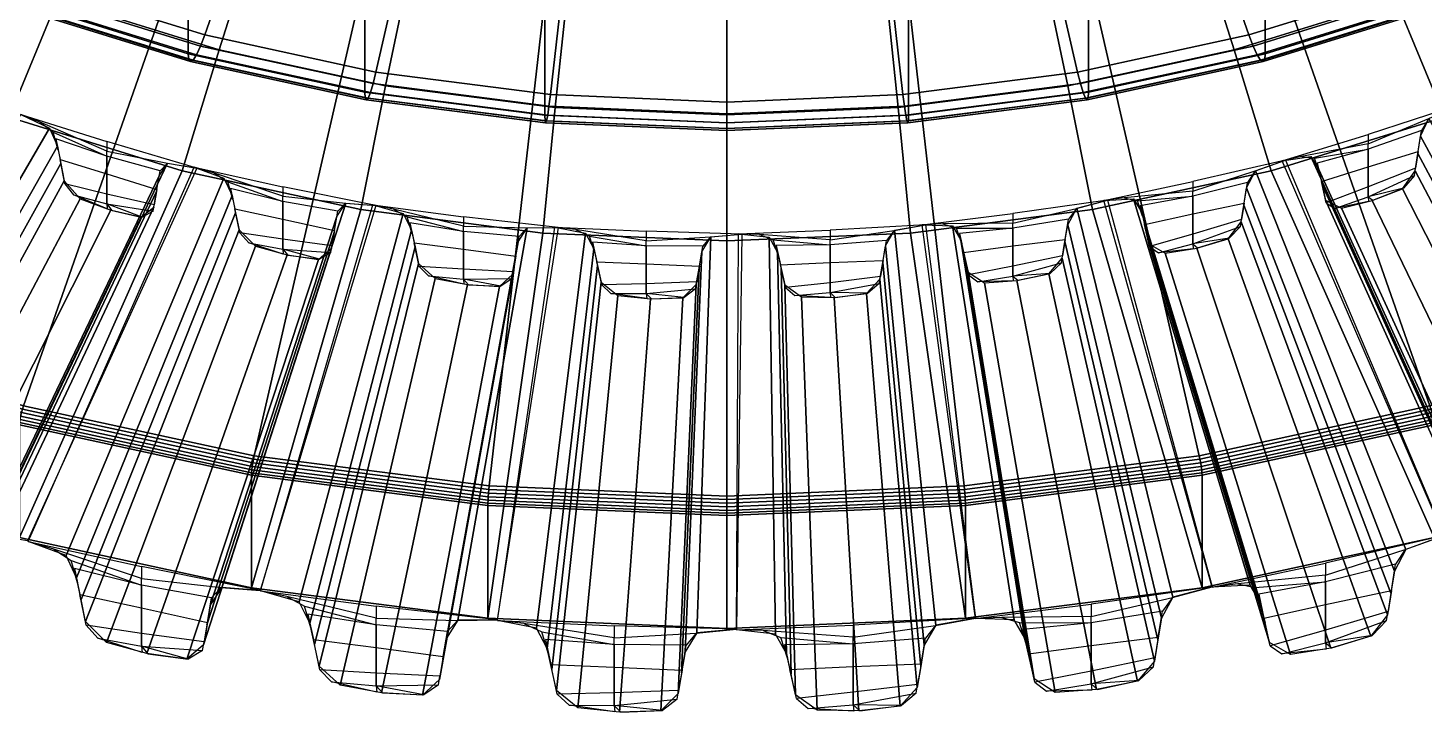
# Model space of a CAD drawing. Extents: x 30 to 421, y 59 to 190.
# Drawn here: x 203.33 to 227.78, y 58.56 to 70.54 of the extents above; entities that cross this region are included whole.
import ezdxf

# ---------------------------------------------------------------- set-up
doc = ezdxf.new("R2010")
doc.units = 0
doc.header["$MEASUREMENT"] = 0
doc.layers.add('GEAR3', color=7, linetype='CONTINUOUS')
doc.layers.add('GEAR4', color=7, linetype='CONTINUOUS')

msp = doc.modelspace()

# ---------------------------------------------------------------- linework, layer by layer
at = {"layer": 'GEAR3'}
for points in [[(203.199, 69.025, 24.042), (204.707, 68.552, 24.302), (204.707, 68.385, 24.012), (203.541, 68.89, 24.053)], [(228.378, 69.19, 23.989), (226.799, 68.677, 24.23), (226.799, 68.509, 23.94), (227.86, 68.954, 23.95)], [(204.707, 68.385, 24.012), (203.541, 68.89, 24.053), (203.77, 68.716, 23.914), (204.707, 68.295, 23.857)], [(203.77, 68.716, 23.914), (204.707, 68.295, 23.857), (203.817, 68.599, 23.747), (203.856, 68.402, 23.432)], [(226.799, 68.509, 23.94), (227.86, 68.954, 23.95), (227.731, 68.743, 23.679), (226.799, 68.42, 23.785)], [(227.731, 68.743, 23.679), (226.799, 68.42, 23.785), (226.799, 68.109, 23.247), (227.675, 68.377, 23.083)], [(204.707, 68.295, 23.857), (203.817, 68.599, 23.747), (203.888, 68.237, 23.169), (204.707, 67.985, 23.319)], [(206.286, 68.087, 24.626), (204.707, 68.552, 24.302), (204.707, 68.385, 24.012), (205.768, 68.171, 24.402)], [(225.291, 68.215, 24.51), (226.799, 68.677, 24.23), (226.799, 68.509, 23.94), (225.633, 68.292, 24.398)], [(226.799, 68.509, 23.94), (225.633, 68.292, 24.398), (225.862, 68.259, 24.178), (226.799, 68.42, 23.785)], [(203.888, 68.237, 23.169), (204.707, 67.985, 23.319), (204.707, 67.632, 22.709), (203.972, 67.808, 22.487)], [(204.707, 68.385, 24.012), (205.768, 68.171, 24.402), (205.639, 68.041, 24.084), (204.707, 68.295, 23.857)], [(205.639, 68.041, 24.084), (204.707, 68.295, 23.857), (204.707, 67.985, 23.319), (205.583, 67.709, 23.469)], [(225.353, 68.227, 24.545), (223.726, 67.85, 24.707), (223.726, 67.683, 24.417), (224.819, 68.036, 24.48)], [(225.862, 68.259, 24.178), (226.799, 68.42, 23.785), (225.909, 68.172, 23.993), (225.948, 67.999, 23.665)], [(226.799, 68.42, 23.785), (225.909, 68.172, 23.993), (225.98, 67.853, 23.39), (226.799, 68.109, 23.247)], [(226.799, 68.109, 23.247), (227.675, 68.377, 23.083), (227.631, 68.084, 22.609), (226.799, 67.757, 22.637)], [(204.707, 67.985, 23.319), (205.583, 67.709, 23.469), (205.539, 67.444, 22.978), (204.707, 67.632, 22.709)], [(206.238, 68.103, 24.574), (207.792, 67.761, 24.759), (207.792, 67.593, 24.469), (206.591, 67.998, 24.568)], [(207.792, 67.593, 24.469), (206.591, 67.998, 24.568), (206.826, 67.843, 24.418), (207.792, 67.504, 24.314)], [(223.726, 67.683, 24.417), (224.819, 68.036, 24.48), (224.686, 67.837, 24.202), (223.726, 67.594, 24.262)], [(225.98, 67.853, 23.39), (226.799, 68.109, 23.247), (226.799, 67.757, 22.637), (226.064, 67.477, 22.679)], [(227.631, 68.084, 22.609), (226.799, 67.757, 22.637), (226.799, 67.584, 22.337), (227.612, 67.958, 22.404)], [(204.707, 67.632, 22.709), (203.972, 67.808, 22.487), (204.124, 67.617, 22.266), (204.707, 67.459, 22.409)], [(206.826, 67.843, 24.418), (207.792, 67.504, 24.314), (206.875, 67.731, 24.248), (206.915, 67.537, 23.932)], [(209.419, 67.432, 25.004), (207.792, 67.761, 24.759), (207.792, 67.593, 24.469), (208.886, 67.472, 24.806)], [(222.172, 67.519, 24.912), (223.726, 67.85, 24.707), (223.726, 67.683, 24.417), (222.525, 67.566, 24.817)], [(224.686, 67.837, 24.202), (223.726, 67.594, 24.262), (223.726, 67.283, 23.724), (224.629, 67.475, 23.604)], [(226.799, 67.757, 22.637), (226.064, 67.477, 22.679), (226.216, 67.381, 22.402), (226.799, 67.584, 22.337)], [(226.799, 67.584, 22.337), (227.612, 67.958, 22.404), (227.421, 67.737, 22.157), (226.799, 67.584, 22.337)], [(227.421, 67.737, 22.157), (226.799, 67.584, 22.337), (226.883, 67.523, 22.172)], [(204.124, 67.617, 22.266), (204.707, 67.459, 22.409), (204.714, 67.371, 22.26)], [(205.539, 67.444, 22.978), (204.707, 67.632, 22.709), (204.707, 67.459, 22.409), (205.52, 67.33, 22.767)], [(207.792, 67.504, 24.314), (206.875, 67.731, 24.248), (206.948, 67.374, 23.667), (207.792, 67.193, 23.776)], [(207.792, 67.593, 24.469), (208.886, 67.472, 24.806), (208.752, 67.33, 24.495), (207.792, 67.504, 24.314)], [(208.752, 67.33, 24.495), (207.792, 67.504, 24.314), (207.792, 67.193, 23.776), (208.695, 66.993, 23.882)], [(222.233, 67.526, 24.95), (220.574, 67.289, 25.031), (220.574, 67.122, 24.742), (221.689, 67.38, 24.859)], [(223.726, 67.683, 24.417), (222.525, 67.566, 24.817), (222.76, 67.514, 24.608), (223.726, 67.594, 24.262)], [(222.76, 67.514, 24.608), (223.726, 67.594, 24.262), (222.809, 67.423, 24.426), (222.849, 67.246, 24.1)], [(223.726, 67.594, 24.262), (222.809, 67.423, 24.426), (222.882, 67.098, 23.827), (223.726, 67.283, 23.724)], [(226.216, 67.381, 22.402), (226.799, 67.584, 22.337), (226.806, 67.499, 22.186)], [(204.707, 67.459, 22.409), (205.52, 67.33, 22.767), (205.329, 67.227, 22.451), (204.707, 67.459, 22.409)], [(205.329, 67.227, 22.451), (204.707, 67.459, 22.409), (204.791, 67.347, 22.274)], [(206.948, 67.374, 23.667), (207.792, 67.193, 23.776), (207.792, 66.841, 23.166), (207.035, 66.953, 22.981)], [(209.368, 67.444, 24.955), (210.952, 67.235, 25.063), (210.952, 67.068, 24.773), (209.727, 67.369, 24.931)], [(210.952, 67.068, 24.773), (209.727, 67.369, 24.931), (209.967, 67.234, 24.769), (210.952, 66.978, 24.618)], [(218.99, 67.091, 25.159), (220.574, 67.289, 25.031), (220.574, 67.122, 24.742), (219.349, 67.108, 25.082)], [(220.574, 67.122, 24.742), (221.689, 67.38, 24.859), (221.553, 67.193, 24.574), (220.574, 67.032, 24.586)], [(222.882, 67.098, 23.827), (223.726, 67.283, 23.724), (223.726, 66.931, 23.114), (222.969, 66.714, 23.119)], [(223.726, 67.283, 23.724), (224.629, 67.475, 23.604), (224.583, 67.186, 23.127), (223.726, 66.931, 23.114)], [(207.792, 67.193, 23.776), (208.695, 66.993, 23.882), (208.649, 66.725, 23.394), (207.792, 66.841, 23.166)], [(209.967, 67.234, 24.769), (210.952, 66.978, 24.618), (210.017, 67.126, 24.597), (210.058, 66.936, 24.279)], [(210.952, 66.978, 24.618), (210.017, 67.126, 24.597), (210.092, 66.776, 24.013), (210.952, 66.667, 24.08)], [(212.611, 67.046, 25.227), (210.952, 67.235, 25.063), (210.952, 67.068, 24.773), (212.067, 67.04, 25.055)], [(210.952, 67.068, 24.773), (212.067, 67.04, 25.055), (211.931, 66.887, 24.751), (210.952, 66.978, 24.618)], [(212.556, 67.053, 25.18), (214.156, 66.98, 25.21), (214.156, 66.812, 24.92), (212.919, 67.009, 25.139)], [(214.156, 66.812, 24.92), (212.919, 67.009, 25.139), (213.162, 66.895, 24.965), (214.156, 66.723, 24.765)], [(219.049, 67.093, 25.2), (217.374, 66.998, 25.199), (217.374, 66.831, 24.91), (218.5, 66.994, 25.082)], [(220.574, 67.122, 24.742), (219.349, 67.108, 25.082), (219.589, 67.035, 24.884), (220.574, 67.032, 24.586)], [(219.589, 67.035, 24.884), (220.574, 67.032, 24.586), (219.639, 66.94, 24.705), (219.68, 66.76, 24.38)], [(220.574, 67.032, 24.586), (219.639, 66.94, 24.705), (219.714, 66.609, 24.109), (220.574, 66.722, 24.049)], [(221.553, 67.193, 24.574), (220.574, 67.032, 24.586), (220.574, 66.722, 24.049), (221.495, 66.836, 23.973)], [(224.583, 67.186, 23.127), (223.726, 66.931, 23.114), (223.726, 66.757, 22.814), (224.563, 67.062, 22.922)], [(223.726, 66.757, 22.814), (224.563, 67.062, 22.922), (224.367, 66.857, 22.665), (223.726, 66.757, 22.814)], [(207.792, 66.841, 23.166), (207.035, 66.953, 22.981), (207.192, 66.775, 22.752), (207.792, 66.668, 22.866)], [(207.192, 66.775, 22.752), (207.792, 66.668, 22.866), (207.799, 66.58, 22.717)], [(208.649, 66.725, 23.394), (207.792, 66.841, 23.166), (207.792, 66.668, 22.866), (208.63, 66.609, 23.183)], [(210.092, 66.776, 24.013), (210.952, 66.667, 24.08), (210.952, 66.315, 23.469), (210.18, 66.362, 23.322)], [(211.931, 66.887, 24.751), (210.952, 66.978, 24.618), (210.952, 66.667, 24.08), (211.873, 66.545, 24.141)], [(213.162, 66.895, 24.965), (214.156, 66.723, 24.765), (213.212, 66.791, 24.791), (213.253, 66.604, 24.47)], [(214.156, 66.723, 24.765), (213.212, 66.791, 24.791), (213.287, 66.447, 24.202), (214.156, 66.412, 24.227)], [(215.831, 66.932, 25.292), (214.156, 66.98, 25.21), (214.156, 66.812, 24.92), (215.282, 66.88, 25.148)], [(214.156, 66.812, 24.92), (215.282, 66.88, 25.148), (215.145, 66.716, 24.85), (214.156, 66.723, 24.765)], [(215.774, 66.935, 25.249), (217.374, 66.998, 25.199), (217.374, 66.831, 24.91), (216.137, 66.922, 25.189)], [(217.374, 66.831, 24.91), (216.137, 66.922, 25.189), (216.38, 66.828, 25.004), (217.374, 66.741, 24.755)], [(216.38, 66.828, 25.004), (217.374, 66.741, 24.755), (216.43, 66.729, 24.827), (216.471, 66.545, 24.504)], [(217.374, 66.831, 24.91), (218.5, 66.994, 25.082), (218.363, 66.818, 24.791), (217.374, 66.741, 24.755)], [(218.363, 66.818, 24.791), (217.374, 66.741, 24.755), (217.374, 66.43, 24.217), (218.304, 66.466, 24.187)], [(220.574, 66.722, 24.049), (221.495, 66.836, 23.973), (221.448, 66.551, 23.494), (220.574, 66.369, 23.438)], [(223.726, 66.931, 23.114), (222.969, 66.714, 23.119), (223.126, 66.605, 22.85), (223.726, 66.757, 22.814)], [(223.126, 66.605, 22.85), (223.726, 66.757, 22.814), (223.733, 66.673, 22.663)], [(224.367, 66.857, 22.665), (223.726, 66.757, 22.814), (223.812, 66.689, 22.653)], [(207.792, 66.668, 22.866), (208.63, 66.609, 23.183), (208.433, 66.489, 22.877), (207.792, 66.668, 22.866)], [(208.433, 66.489, 22.877), (207.792, 66.668, 22.866), (207.878, 66.562, 22.726)], [(210.952, 66.667, 24.08), (211.873, 66.545, 24.141), (211.826, 66.272, 23.655), (210.952, 66.315, 23.469)], [(215.145, 66.716, 24.85), (214.156, 66.723, 24.765), (214.156, 66.412, 24.227), (215.086, 66.369, 24.243)], [(217.374, 66.741, 24.755), (216.43, 66.729, 24.827), (216.505, 66.391, 24.235), (217.374, 66.43, 24.217)], [(219.714, 66.609, 24.109), (220.574, 66.722, 24.049), (220.574, 66.369, 23.438), (219.802, 66.218, 23.405)], [(221.448, 66.551, 23.494), (220.574, 66.369, 23.438), (220.574, 66.196, 23.138), (221.428, 66.428, 23.287)], [(210.952, 66.315, 23.469), (210.18, 66.362, 23.322), (210.34, 66.198, 23.085), (210.952, 66.142, 23.169)], [(211.826, 66.272, 23.655), (210.952, 66.315, 23.469), (210.952, 66.142, 23.169), (211.806, 66.155, 23.445)], [(213.287, 66.447, 24.202), (214.156, 66.412, 24.227), (214.156, 66.06, 23.617), (213.377, 66.041, 23.508)], [(214.156, 66.412, 24.227), (215.086, 66.369, 24.243), (215.039, 66.092, 23.759), (214.156, 66.06, 23.617)], [(216.505, 66.391, 24.235), (217.374, 66.43, 24.217), (217.374, 66.078, 23.606), (216.594, 65.993, 23.535)], [(217.374, 66.43, 24.217), (218.304, 66.466, 24.187), (218.257, 66.185, 23.705), (217.374, 66.078, 23.606)], [(220.574, 66.369, 23.438), (219.802, 66.218, 23.405), (219.962, 66.095, 23.145), (220.574, 66.196, 23.138)], [(220.574, 66.196, 23.138), (221.428, 66.428, 23.287), (221.228, 66.24, 23.021), (220.574, 66.196, 23.138)], [(210.34, 66.198, 23.085), (210.952, 66.142, 23.169), (210.96, 66.054, 23.02)], [(210.952, 66.142, 23.169), (211.806, 66.155, 23.445), (211.606, 66.018, 23.149), (210.952, 66.142, 23.169)], [(211.606, 66.018, 23.149), (210.952, 66.142, 23.169), (211.04, 66.044, 23.026)], [(214.156, 66.06, 23.617), (213.377, 66.041, 23.508), (213.538, 65.891, 23.263), (214.156, 65.887, 23.317)], [(215.039, 66.092, 23.759), (214.156, 66.06, 23.617), (214.156, 65.887, 23.317), (215.019, 65.973, 23.55)], [(217.374, 66.078, 23.606), (216.594, 65.993, 23.535), (216.756, 65.856, 23.283), (217.374, 65.905, 23.306)], [(218.257, 66.185, 23.705), (217.374, 66.078, 23.606), (217.374, 65.905, 23.306), (218.236, 66.064, 23.498)], [(217.374, 65.905, 23.306), (218.236, 66.064, 23.498), (218.034, 65.893, 23.221), (217.374, 65.905, 23.306)], [(219.962, 66.095, 23.145), (220.574, 66.196, 23.138), (220.582, 66.111, 22.988)], [(221.228, 66.24, 23.021), (220.574, 66.196, 23.138), (220.662, 66.121, 22.981)], [(213.538, 65.891, 23.263), (214.156, 65.887, 23.317), (214.164, 65.8, 23.167)], [(214.156, 65.887, 23.317), (215.019, 65.973, 23.55), (214.817, 65.819, 23.264), (214.156, 65.887, 23.317)], [(214.817, 65.819, 23.264), (214.156, 65.887, 23.317), (214.245, 65.796, 23.169)], [(216.756, 65.856, 23.283), (217.374, 65.905, 23.306), (217.382, 65.819, 23.156)], [(218.034, 65.893, 23.221), (217.374, 65.905, 23.306), (217.463, 65.822, 23.154)], [(228.131, 61.648, 32.139), (226.053, 61.167, 32.347), (226.053, 60.953, 31.977), (227.45, 61.403, 32.057)], [(203.33, 61.547, 32.144), (205.315, 61.109, 32.38), (205.315, 60.896, 32.01), (203.781, 61.412, 32.136)], [(205.315, 60.896, 32.01), (203.781, 61.412, 32.136), (204.082, 61.215, 31.944), (205.315, 60.781, 31.812)], [(226.053, 60.953, 31.977), (227.45, 61.403, 32.057), (227.28, 61.149, 31.702), (226.053, 60.839, 31.779)], [(204.082, 61.215, 31.944), (205.315, 60.781, 31.812), (204.144, 61.072, 31.728), (204.195, 60.823, 31.323)], [(224.068, 60.743, 32.608), (226.053, 61.167, 32.347), (226.053, 60.953, 31.977), (224.519, 60.804, 32.487)], [(227.28, 61.149, 31.702), (226.053, 60.839, 31.779), (226.053, 60.442, 31.091), (227.206, 60.687, 30.938)], [(205.315, 60.781, 31.812), (204.144, 61.072, 31.728), (204.237, 60.616, 30.985), (205.315, 60.385, 31.125)], [(207.393, 60.689, 32.693), (205.315, 61.109, 32.38), (205.315, 60.896, 32.01), (206.712, 60.74, 32.44)], [(205.315, 60.896, 32.01), (206.712, 60.74, 32.44), (206.542, 60.56, 32.042), (205.315, 60.781, 31.812)], [(226.053, 60.953, 31.977), (224.519, 60.804, 32.487), (224.819, 60.737, 32.22), (226.053, 60.839, 31.779)], [(206.542, 60.56, 32.042), (205.315, 60.781, 31.812), (205.315, 60.385, 31.125), (206.469, 60.129, 31.26)], [(207.401, 60.68, 32.644), (209.425, 60.413, 32.782), (209.425, 60.2, 32.412), (207.86, 60.584, 32.614)], [(224.068, 60.75, 32.658), (221.948, 60.448, 32.762), (221.948, 60.234, 32.392), (223.373, 60.564, 32.542)], [(224.819, 60.737, 32.22), (226.053, 60.839, 31.779), (224.882, 60.621, 31.988), (224.933, 60.394, 31.571)], [(226.053, 60.839, 31.779), (224.882, 60.621, 31.988), (224.975, 60.205, 31.222), (226.053, 60.442, 31.091)], [(226.053, 60.442, 31.091), (227.206, 60.687, 30.938), (227.148, 60.318, 30.329), (226.053, 59.992, 30.312)], [(204.237, 60.616, 30.985), (205.315, 60.385, 31.125), (205.315, 59.934, 30.345), (204.348, 60.078, 30.109)], [(209.425, 60.2, 32.412), (207.86, 60.584, 32.614), (208.167, 60.412, 32.407), (209.425, 60.085, 32.214)], [(208.167, 60.412, 32.407), (209.425, 60.085, 32.214), (208.231, 60.275, 32.188), (208.283, 60.031, 31.781)], [(211.544, 60.171, 32.992), (209.425, 60.413, 32.782), (209.425, 60.2, 32.412), (210.85, 60.164, 32.773)], [(219.924, 60.195, 32.925), (221.948, 60.448, 32.762), (221.948, 60.234, 32.392), (220.384, 60.217, 32.826)], [(221.948, 60.234, 32.392), (223.373, 60.564, 32.542), (223.199, 60.325, 32.178), (221.948, 60.12, 32.194)], [(224.975, 60.205, 31.222), (226.053, 60.442, 31.091), (226.053, 59.992, 30.312), (225.086, 59.715, 30.318)], [(205.315, 60.385, 31.125), (206.469, 60.129, 31.26), (206.41, 59.786, 30.636), (205.315, 59.934, 30.345)], [(209.425, 60.085, 32.214), (208.231, 60.275, 32.188), (208.326, 59.827, 31.441), (209.425, 59.688, 31.527)], [(209.425, 60.2, 32.412), (210.85, 60.164, 32.773), (210.676, 59.969, 32.383), (209.425, 60.085, 32.214)], [(211.55, 60.163, 32.943), (213.594, 60.069, 32.981), (213.594, 59.856, 32.61), (212.014, 60.107, 32.89)], [(219.922, 60.202, 32.974), (217.782, 60.081, 32.974), (217.782, 59.867, 32.604), (219.22, 60.076, 32.824)], [(221.948, 60.234, 32.392), (220.384, 60.217, 32.826), (220.69, 60.124, 32.574), (221.948, 60.12, 32.194)], [(223.199, 60.325, 32.178), (221.948, 60.12, 32.194), (221.948, 59.723, 31.507), (223.124, 59.869, 31.41)], [(227.148, 60.318, 30.329), (226.053, 59.992, 30.312), (226.053, 59.77, 29.929), (227.123, 60.159, 30.066)], [(226.053, 59.77, 29.929), (227.123, 60.159, 30.066), (226.872, 59.897, 29.738), (226.053, 59.77, 29.929)], [(205.315, 59.934, 30.345), (204.348, 60.078, 30.109), (204.549, 59.851, 29.816), (205.315, 59.713, 29.962)], [(206.41, 59.786, 30.636), (205.315, 59.934, 30.345), (205.315, 59.713, 29.962), (206.385, 59.638, 30.367)], [(210.676, 59.969, 32.383), (209.425, 60.085, 32.214), (209.425, 59.688, 31.527), (210.601, 59.532, 31.605)], [(213.594, 59.856, 32.61), (212.014, 60.107, 32.89), (212.324, 59.961, 32.668), (213.594, 59.741, 32.412)], [(212.324, 59.961, 32.668), (213.594, 59.741, 32.412), (212.388, 59.829, 32.445), (212.44, 59.589, 32.036)], [(215.734, 60.009, 33.086), (213.594, 60.069, 32.981), (213.594, 59.856, 32.61), (215.032, 59.942, 32.901)], [(213.594, 59.856, 32.61), (215.032, 59.942, 32.901), (214.857, 59.732, 32.52), (213.594, 59.741, 32.412)], [(215.738, 60.001, 33.037), (217.782, 60.081, 32.974), (217.782, 59.867, 32.604), (216.202, 59.984, 32.961)], [(217.782, 59.867, 32.604), (216.202, 59.984, 32.961), (216.512, 59.864, 32.724), (217.782, 59.753, 32.406)], [(217.782, 59.867, 32.604), (219.22, 60.076, 32.824), (219.045, 59.851, 32.452), (217.782, 59.753, 32.406)], [(220.69, 60.124, 32.574), (221.948, 60.12, 32.194), (220.754, 60.002, 32.345), (220.806, 59.772, 31.93)], [(221.948, 60.12, 32.194), (220.754, 60.002, 32.345), (220.849, 59.579, 31.584), (221.948, 59.723, 31.507)], [(226.053, 59.992, 30.312), (225.086, 59.715, 30.318), (225.286, 59.575, 29.975), (226.053, 59.77, 29.929)], [(204.549, 59.851, 29.816), (205.315, 59.713, 29.962), (205.325, 59.601, 29.772)], [(205.315, 59.713, 29.962), (206.385, 59.638, 30.367), (206.134, 59.485, 29.976), (205.315, 59.713, 29.962)], [(206.134, 59.485, 29.976), (205.315, 59.713, 29.962), (205.425, 59.578, 29.784)], [(208.326, 59.827, 31.441), (209.425, 59.688, 31.527), (209.425, 59.238, 30.747), (208.439, 59.299, 30.559)], [(209.425, 59.688, 31.527), (210.601, 59.532, 31.605), (210.542, 59.184, 30.984), (209.425, 59.238, 30.747)], [(213.594, 59.741, 32.412), (212.388, 59.829, 32.445), (212.484, 59.389, 31.693), (213.594, 59.344, 31.725)], [(214.857, 59.732, 32.52), (213.594, 59.741, 32.412), (213.594, 59.344, 31.725), (214.782, 59.289, 31.745)], [(216.512, 59.864, 32.724), (217.782, 59.753, 32.406), (216.576, 59.737, 32.498), (216.628, 59.503, 32.086)], [(217.782, 59.753, 32.406), (216.576, 59.737, 32.498), (216.672, 59.306, 31.741), (217.782, 59.356, 31.718)], [(219.045, 59.851, 32.452), (217.782, 59.753, 32.406), (217.782, 59.356, 31.718), (218.97, 59.401, 31.68)], [(220.849, 59.579, 31.584), (221.948, 59.723, 31.507), (221.948, 59.273, 30.727), (220.962, 59.08, 30.685)], [(221.948, 59.723, 31.507), (223.124, 59.869, 31.41), (223.065, 59.505, 30.798), (221.948, 59.273, 30.727)], [(225.286, 59.575, 29.975), (226.053, 59.77, 29.929), (226.062, 59.662, 29.736)], [(226.872, 59.897, 29.738), (226.053, 59.77, 29.929), (226.163, 59.684, 29.723)], [(223.065, 59.505, 30.798), (221.948, 59.273, 30.727), (221.948, 59.052, 30.344), (223.039, 59.348, 30.534)], [(209.425, 59.238, 30.747), (208.439, 59.299, 30.559), (208.643, 59.089, 30.256), (209.425, 59.017, 30.364)], [(210.542, 59.184, 30.984), (209.425, 59.238, 30.747), (209.425, 59.017, 30.364), (210.516, 59.034, 30.716)], [(212.484, 59.389, 31.693), (213.594, 59.344, 31.725), (213.594, 58.894, 30.945), (212.598, 58.87, 30.806)], [(213.594, 59.344, 31.725), (214.782, 59.289, 31.745), (214.722, 58.935, 31.127), (213.594, 58.894, 30.945)], [(216.672, 59.306, 31.741), (217.782, 59.356, 31.718), (217.782, 58.906, 30.939), (216.786, 58.797, 30.848)], [(217.782, 59.356, 31.718), (218.97, 59.401, 31.68), (218.909, 59.043, 31.065), (217.782, 58.906, 30.939)], [(221.948, 59.273, 30.727), (220.962, 59.08, 30.685), (221.166, 58.922, 30.352), (221.948, 59.052, 30.344)], [(221.948, 59.052, 30.344), (223.039, 59.348, 30.534), (222.784, 59.108, 30.194), (221.948, 59.052, 30.344)], [(208.643, 59.089, 30.256), (209.425, 59.017, 30.364), (209.435, 58.905, 30.173)], [(209.425, 59.017, 30.364), (210.516, 59.034, 30.716), (210.26, 58.859, 30.338), (209.425, 59.017, 30.364)], [(210.26, 58.859, 30.338), (209.425, 59.017, 30.364), (209.538, 58.892, 30.18)], [(214.722, 58.935, 31.127), (213.594, 58.894, 30.945), (213.594, 58.673, 30.562), (214.696, 58.783, 30.861)], [(218.909, 59.043, 31.065), (217.782, 58.906, 30.939), (217.782, 58.685, 30.556), (218.883, 58.888, 30.8)], [(221.166, 58.922, 30.352), (221.948, 59.052, 30.344), (221.958, 58.942, 30.152)], [(222.784, 59.108, 30.194), (221.948, 59.052, 30.344), (222.061, 58.955, 30.143)], [(213.594, 58.894, 30.945), (212.598, 58.87, 30.806), (212.805, 58.678, 30.493), (213.594, 58.673, 30.562)], [(213.594, 58.673, 30.562), (214.696, 58.783, 30.861), (214.438, 58.586, 30.495), (213.594, 58.673, 30.562)], [(217.782, 58.906, 30.939), (216.786, 58.797, 30.848), (216.993, 58.622, 30.525), (217.782, 58.685, 30.556)], [(217.782, 58.685, 30.556), (218.883, 58.888, 30.8), (218.625, 58.67, 30.447), (217.782, 58.685, 30.556)], [(212.805, 58.678, 30.493), (213.594, 58.673, 30.562), (213.604, 58.562, 30.371)], [(214.438, 58.586, 30.495), (213.594, 58.673, 30.562), (213.708, 58.557, 30.373)], [(216.993, 58.622, 30.525), (217.782, 58.685, 30.556), (217.792, 58.575, 30.364)], [(218.625, 58.67, 30.447), (217.782, 58.685, 30.556), (217.895, 58.579, 30.361)]]:
    msp.add_3dface(points, dxfattribs=at)

# ---------------------------------------------------------------- meshes
mesh = msp.add_polymesh((2, 13), dxfattribs=at)
for k, corner in enumerate([(203.321, 61.557, 32.192), (202.666, 61.666, 31.913), (202.475, 61.383, 31.286), (202.417, 61.034, 30.639), (202.358, 60.685, 29.993), (202.076, 60.458, 29.398), (201.394, 60.616, 29.183), (200.706, 60.87, 29.132), (200.352, 61.268, 29.568), (200.275, 61.658, 30.188), (200.199, 62.047, 30.808), (200.02, 62.45, 31.378), (199.377, 62.755, 31.446), (206.286, 68.087, 24.626), (205.773, 68.172, 24.407), (205.624, 67.951, 23.916), (205.578, 67.678, 23.41), (205.532, 67.404, 22.904), (205.311, 67.227, 22.439), (204.777, 67.35, 22.27), (204.239, 67.55, 22.23), (203.962, 67.861, 22.571), (203.902, 68.166, 23.057), (203.842, 68.471, 23.542), (203.702, 68.786, 23.989), (203.199, 69.025, 24.042)]):
    mesh.set_mesh_vertex(divmod(k, 13), corner)
mesh = msp.add_polymesh((2, 13), dxfattribs=at)
for k, corner in enumerate([(232.074, 62.886, 31.425), (231.419, 62.59, 31.38), (231.228, 62.188, 30.821), (231.169, 61.803, 30.195), (231.111, 61.418, 29.57), (230.828, 61.016, 29.076), (230.146, 60.751, 29.105), (229.459, 60.579, 29.3), (229.105, 60.757, 29.862), (229.028, 61.1, 30.51), (228.952, 61.442, 31.158), (228.773, 61.734, 31.792), (228.13, 61.641, 32.09), (228.378, 69.19, 23.989), (227.865, 68.958, 23.954), (227.716, 68.643, 23.516), (227.67, 68.342, 23.027), (227.624, 68.04, 22.537), (227.403, 67.726, 22.151), (226.869, 67.518, 22.173), (226.331, 67.384, 22.326), (226.054, 67.523, 22.766), (225.994, 67.791, 23.273), (225.934, 68.059, 23.78), (225.794, 68.288, 24.276), (225.291, 68.215, 24.51)]):
    mesh.set_mesh_vertex(divmod(k, 13), corner)
mesh = msp.add_polymesh((2, 13), dxfattribs=at)
for k, corner in enumerate([(228.131, 61.648, 32.139), (227.457, 61.408, 32.062), (227.26, 61.023, 31.493), (227.199, 60.643, 30.865), (227.139, 60.263, 30.237), (226.848, 59.885, 29.729), (226.146, 59.679, 29.724), (225.437, 59.567, 29.885), (225.072, 59.776, 30.429), (224.993, 60.125, 31.073), (224.915, 60.474, 31.717), (224.731, 60.781, 32.342), (224.068, 60.743, 32.608), (225.353, 68.227, 24.545), (224.825, 68.039, 24.484), (224.671, 67.738, 24.039), (224.623, 67.44, 23.547), (224.576, 67.143, 23.056), (224.348, 66.847, 22.658), (223.798, 66.686, 22.654), (223.244, 66.598, 22.78), (222.958, 66.761, 23.206), (222.896, 67.035, 23.71), (222.835, 67.308, 24.214), (222.691, 67.549, 24.703), (222.172, 67.519, 24.912)]):
    mesh.set_mesh_vertex(divmod(k, 13), corner)
mesh = msp.add_polymesh((2, 13), dxfattribs=at)
for k, corner in enumerate([(207.393, 60.689, 32.693), (206.719, 60.742, 32.447), (206.522, 60.442, 31.829), (206.462, 60.088, 31.185), (206.401, 59.734, 30.542), (206.11, 59.483, 29.961), (205.408, 59.582, 29.78), (204.699, 59.777, 29.763), (204.334, 60.144, 30.216), (204.256, 60.527, 30.841), (204.177, 60.91, 31.465), (203.993, 61.298, 32.044), (203.33, 61.547, 32.144), (209.419, 67.432, 25.004), (208.891, 67.473, 24.811), (208.737, 67.238, 24.327), (208.69, 66.961, 23.824), (208.642, 66.684, 23.32), (208.415, 66.487, 22.865), (207.865, 66.565, 22.724), (207.31, 66.718, 22.711), (207.024, 67.005, 23.065), (206.963, 67.305, 23.554), (206.901, 67.605, 24.043), (206.757, 67.908, 24.496), (206.238, 68.103, 24.574)]):
    mesh.set_mesh_vertex(divmod(k, 13), corner)
mesh = msp.add_polymesh((2, 13), dxfattribs=at)
for k, corner in enumerate([(224.068, 60.75, 32.658), (223.38, 60.569, 32.547), (223.179, 60.2, 31.968), (223.117, 59.825, 31.337), (223.056, 59.45, 30.706), (222.759, 59.098, 30.183), (222.043, 58.952, 30.144), (221.32, 58.901, 30.269), (220.948, 59.141, 30.796), (220.868, 59.497, 31.435), (220.787, 59.853, 32.075), (220.6, 60.176, 32.691), (219.924, 60.195, 32.925), (222.233, 67.526, 24.95), (221.695, 67.384, 24.863), (221.537, 67.095, 24.41), (221.489, 66.802, 23.916), (221.441, 66.508, 23.422), (221.209, 66.232, 23.013), (220.648, 66.118, 22.982), (220.082, 66.078, 23.08), (219.791, 66.266, 23.492), (219.728, 66.545, 23.993), (219.665, 66.823, 24.494), (219.519, 67.076, 24.976), (218.99, 67.091, 25.159)]):
    mesh.set_mesh_vertex(divmod(k, 13), corner)
mesh = msp.add_polymesh((2, 13), dxfattribs=at)
for k, corner in enumerate([(211.544, 60.171, 32.992), (210.856, 60.166, 32.779), (210.656, 59.85, 32.171), (210.594, 59.49, 31.53), (210.533, 59.131, 30.89), (210.236, 58.855, 30.324), (209.52, 58.893, 30.178), (208.797, 59.028, 30.196), (208.425, 59.364, 30.667), (208.345, 59.74, 31.295), (208.264, 60.116, 31.923), (208.077, 60.488, 32.511), (207.401, 60.68, 32.644), (212.611, 67.046, 25.227), (212.072, 67.041, 25.06), (211.915, 66.794, 24.584), (211.867, 66.512, 24.083), (211.819, 66.231, 23.582), (211.587, 66.015, 23.138), (211.026, 66.045, 23.024), (210.46, 66.15, 23.038), (210.169, 66.413, 23.407), (210.106, 66.708, 23.899), (210.043, 67.002, 24.39), (209.897, 67.293, 24.851), (209.368, 67.444, 24.955)]):
    mesh.set_mesh_vertex(divmod(k, 13), corner)
mesh = msp.add_polymesh((2, 13), dxfattribs=at)
for k, corner in enumerate([(215.734, 60.009, 33.086), (215.039, 59.945, 32.907), (214.837, 59.611, 32.309), (214.775, 59.246, 31.671), (214.712, 58.882, 31.034), (214.413, 58.58, 30.482), (213.689, 58.557, 30.372), (212.96, 58.63, 30.425), (212.584, 58.934, 30.915), (212.503, 59.303, 31.547), (212.422, 59.673, 32.179), (212.233, 60.029, 32.776), (211.55, 60.163, 32.943), (215.831, 66.932, 25.292), (215.288, 66.882, 25.152), (215.129, 66.621, 24.684), (215.08, 66.336, 24.185), (215.032, 66.05, 23.686), (214.797, 65.814, 23.254), (214.231, 65.796, 23.167), (213.66, 65.853, 23.21), (213.366, 66.091, 23.593), (213.302, 66.38, 24.088), (213.239, 66.67, 24.583), (213.091, 66.948, 25.05), (212.556, 67.053, 25.18)]):
    mesh.set_mesh_vertex(divmod(k, 13), corner)
mesh = msp.add_polymesh((2, 13), dxfattribs=at)
for k, corner in enumerate([(219.922, 60.202, 32.974), (219.227, 60.079, 32.829), (219.024, 59.728, 32.241), (218.962, 59.358, 31.607), (218.9, 58.989, 30.973), (218.601, 58.662, 30.435), (217.877, 58.577, 30.36), (217.147, 58.588, 30.45), (216.772, 58.86, 30.958), (216.691, 59.222, 31.594), (216.61, 59.585, 32.23), (216.421, 59.924, 32.837), (215.738, 60.001, 33.037), (219.049, 67.093, 25.2), (218.505, 66.997, 25.086), (218.347, 66.722, 24.626), (218.298, 66.432, 24.129), (218.249, 66.143, 23.633), (218.015, 65.887, 23.212), (217.449, 65.821, 23.153), (216.877, 65.829, 23.224), (216.583, 66.042, 23.621), (216.52, 66.326, 24.119), (216.456, 66.61, 24.617), (216.308, 66.875, 25.092), (215.774, 66.935, 25.249)]):
    mesh.set_mesh_vertex(divmod(k, 13), corner)
at = {"layer": 'GEAR4', "color": 1}
mesh = msp.add_polymesh((9, 9), dxfattribs=at)
for k, corner in enumerate([(215.565, 89.707, 16.887), (215.565, 89.705, 16.889), (215.565, 74.448, 23.835), (215.565, 69.244, 26.839), (215.565, 69.037, 26.998), (215.565, 68.878, 27.205), (215.565, 68.778, 27.446), (215.565, 68.744, 27.705), (215.565, 68.778, 27.963), (214.702, 89.744, 16.866), (214.702, 89.742, 16.867), (213.067, 74.554, 23.773), (212.478, 69.376, 26.763), (212.452, 69.17, 26.921), (212.429, 69.012, 27.128), (212.408, 68.913, 27.368), (212.393, 68.879, 27.627), (212.383, 68.914, 27.885), (213.848, 89.853, 16.803), (213.848, 89.851, 16.804), (210.593, 74.872, 23.59), (209.42, 69.768, 26.536), (209.37, 69.566, 26.692), (209.323, 69.411, 26.897), (209.282, 69.314, 27.136), (209.251, 69.283, 27.394), (209.232, 69.319, 27.652), (213.011, 90.035, 16.698), (213.01, 90.033, 16.699), (208.166, 75.398, 23.286), (206.422, 70.419, 26.161), (206.347, 70.221, 26.314), (206.277, 70.071, 26.516), (206.217, 69.979, 26.753), (206.171, 69.951, 27.008), (206.142, 69.989, 27.265), (212.198, 90.287, 16.552), (212.197, 90.285, 16.554), (205.811, 76.128, 22.864), (203.512, 71.321, 25.64), (203.413, 71.131, 25.789), (203.321, 70.987, 25.987), (203.241, 70.901, 26.22), (203.181, 70.878, 26.473), (203.142, 70.918, 26.728), (211.417, 90.607, 16.368), (211.416, 90.605, 16.369), (203.55, 77.054, 22.33), (200.718, 72.465, 24.979), (200.596, 72.284, 25.123), (200.482, 72.15, 25.316), (200.385, 72.071, 25.545), (200.31, 72.054, 25.794), (200.263, 72.098, 26.047), (210.677, 90.991, 16.146), (210.675, 90.989, 16.147), (201.405, 78.167, 21.687), (198.067, 73.841, 24.185), (197.923, 73.672, 24.322), (197.789, 73.548, 24.509), (197.674, 73.478, 24.732), (197.586, 73.468, 24.978), (197.53, 73.516, 25.228), (209.983, 91.437, 15.889), (209.981, 91.435, 15.89), (199.396, 79.458, 20.942), (195.584, 75.436, 23.264), (195.42, 75.279, 23.394), (195.267, 75.168, 23.573), (195.136, 75.109, 23.791), (195.035, 75.106, 24.032), (194.972, 75.16, 24.279), (209.343, 91.939, 15.599), (209.342, 91.937, 15.6), (197.543, 80.912, 20.102), (193.294, 77.233, 22.226), (193.111, 77.092, 22.347), (192.941, 76.994, 22.519), (192.794, 76.947, 22.73), (192.682, 76.953, 22.965), (192.611, 77.012, 23.21)]):
    mesh.set_mesh_vertex(divmod(k, 9), corner)
mesh = msp.add_polymesh((9, 9), dxfattribs=at)
for k, corner in enumerate([(221.787, 91.939, 15.599), (221.788, 91.937, 15.6), (233.587, 80.912, 20.102), (237.836, 77.233, 22.226), (238.019, 77.092, 22.347), (238.189, 76.994, 22.519), (238.336, 76.947, 22.73), (238.448, 76.953, 22.965), (238.519, 77.012, 23.21), (221.147, 91.437, 15.889), (221.148, 91.435, 15.89), (231.734, 79.458, 20.942), (235.545, 75.436, 23.264), (235.71, 75.279, 23.394), (235.863, 75.168, 23.573), (235.994, 75.109, 23.791), (236.095, 75.106, 24.032), (236.158, 75.16, 24.279), (220.453, 90.991, 16.146), (220.455, 90.989, 16.147), (229.725, 78.167, 21.687), (233.063, 73.841, 24.185), (233.207, 73.672, 24.322), (233.341, 73.548, 24.509), (233.456, 73.478, 24.732), (233.544, 73.468, 24.978), (233.599, 73.516, 25.228), (219.713, 90.607, 16.368), (219.714, 90.605, 16.369), (227.58, 77.054, 22.33), (230.412, 72.465, 24.979), (230.534, 72.284, 25.123), (230.647, 72.15, 25.316), (230.745, 72.071, 25.545), (230.82, 72.054, 25.794), (230.867, 72.098, 26.047), (218.932, 90.287, 16.552), (218.933, 90.285, 16.554), (225.318, 76.128, 22.864), (227.618, 71.321, 25.64), (227.717, 71.131, 25.789), (227.809, 70.987, 25.987), (227.888, 70.901, 26.22), (227.949, 70.878, 26.473), (227.987, 70.918, 26.728), (218.119, 90.035, 16.698), (218.12, 90.033, 16.699), (222.963, 75.398, 23.286), (224.708, 70.419, 26.161), (224.783, 70.221, 26.314), (224.853, 70.071, 26.516), (224.913, 69.979, 26.753), (224.959, 69.951, 27.008), (224.988, 69.989, 27.265), (217.281, 89.853, 16.803), (217.282, 89.851, 16.804), (220.537, 74.872, 23.59), (221.709, 69.768, 26.536), (221.76, 69.566, 26.692), (221.807, 69.411, 26.897), (221.847, 69.314, 27.136), (221.878, 69.283, 27.394), (221.898, 69.319, 27.652), (216.427, 89.744, 16.866), (216.428, 89.742, 16.867), (218.063, 74.554, 23.773), (218.652, 69.376, 26.763), (218.677, 69.17, 26.921), (218.701, 69.012, 27.128), (218.721, 68.913, 27.368), (218.737, 68.879, 27.627), (218.747, 68.914, 27.885), (215.565, 89.707, 16.887), (215.565, 89.705, 16.889), (215.565, 74.448, 23.835), (215.565, 69.244, 26.839), (215.565, 69.037, 26.998), (215.565, 68.878, 27.205), (215.565, 68.778, 27.446), (215.565, 68.744, 27.705), (215.565, 68.778, 27.963)]):
    mesh.set_mesh_vertex(divmod(k, 9), corner)
mesh = msp.add_polymesh((9, 9), dxfattribs=at)
for k, corner in enumerate([(215.565, 60.024, 33.226), (215.565, 66.812, 25.328), (215.565, 69.019, 24.704), (215.565, 71.169, 23.908), (215.565, 73.25, 22.943), (215.565, 75.248, 21.817), (215.565, 77.15, 20.537), (215.565, 78.945, 19.109), (215.565, 80.612, 17.7), (211.382, 60.202, 33.124), (212.345, 66.949, 25.249), (212.563, 69.146, 24.631), (212.785, 71.287, 23.839), (213.009, 73.359, 22.881), (213.233, 75.347, 21.76), (213.458, 77.239, 20.485), (213.68, 79.025, 19.063), (213.891, 80.683, 17.659), (207.24, 60.734, 32.816), (209.157, 67.359, 25.012), (209.59, 69.528, 24.41), (210.031, 71.641, 23.635), (210.477, 73.684, 22.693), (210.924, 75.643, 21.589), (211.371, 77.508, 20.33), (211.813, 79.265, 18.924), (212.232, 80.896, 17.536), (203.177, 61.616, 32.308), (206.03, 68.037, 24.621), (206.675, 70.161, 24.045), (207.331, 72.227, 23.297), (207.995, 74.222, 22.382), (208.66, 76.135, 21.305), (209.324, 77.952, 20.074), (209.983, 79.662, 18.695), (210.606, 81.249, 17.332), (199.234, 62.837, 31.602), (202.995, 68.977, 24.078), (203.846, 71.038, 23.539), (204.711, 73.039, 22.828), (205.585, 74.969, 21.951), (206.462, 76.816, 20.912), (207.338, 78.567, 19.718), (208.206, 80.212, 18.377), (209.028, 81.738, 17.05), (195.448, 64.388, 30.707), (200.081, 70.171, 23.389), (201.129, 72.15, 22.896), (202.195, 74.07, 22.233), (203.271, 75.917, 21.404), (204.352, 77.68, 20.413), (205.431, 79.348, 19.267), (206.5, 80.911, 17.974), (207.513, 82.359, 16.692), (191.856, 66.253, 29.63), (197.316, 71.606, 22.56), (198.551, 73.488, 22.124), (199.807, 75.309, 21.518), (201.076, 77.056, 20.746), (202.35, 78.719, 19.813), (203.621, 80.288, 18.725), (204.881, 81.751, 17.489), (206.075, 83.105, 16.261), (188.493, 68.413, 28.383), (194.727, 73.269, 21.6), (196.137, 75.039, 21.229), (197.572, 76.745, 20.689), (199.02, 78.376, 19.984), (200.475, 79.923, 19.118), (201.927, 81.376, 18.097), (203.365, 82.725, 16.927), (204.728, 83.97, 15.762), (185.39, 70.849, 26.977), (192.339, 75.144, 20.518), (193.911, 76.787, 20.22), (195.509, 78.364, 19.754), (197.124, 79.865, 19.124), (198.746, 81.281, 18.334), (200.363, 82.603, 17.388), (201.967, 83.822, 16.293), (203.486, 84.945, 15.199)]):
    mesh.set_mesh_vertex(divmod(k, 9), corner)
mesh = msp.add_polymesh((9, 9), dxfattribs=at)
for k, corner in enumerate([(245.74, 70.849, 26.977), (238.791, 75.144, 20.518), (237.219, 76.787, 20.22), (235.621, 78.364, 19.754), (234.006, 79.865, 19.124), (232.384, 81.281, 18.334), (230.766, 82.603, 17.388), (229.163, 83.822, 16.293), (227.643, 84.945, 15.199), (242.637, 68.413, 28.383), (236.403, 73.269, 21.6), (234.992, 75.039, 21.229), (233.558, 76.745, 20.689), (232.109, 78.376, 19.984), (230.654, 79.923, 19.118), (229.203, 81.376, 18.097), (227.764, 82.725, 16.927), (226.401, 83.97, 15.762), (239.273, 66.253, 29.63), (233.814, 71.606, 22.56), (232.578, 73.488, 22.124), (231.323, 75.309, 21.518), (230.054, 77.056, 20.746), (228.78, 78.719, 19.813), (227.509, 80.288, 18.725), (226.248, 81.751, 17.489), (225.055, 83.105, 16.261), (235.681, 64.388, 30.707), (231.049, 70.171, 23.389), (230.001, 72.15, 22.896), (228.935, 74.07, 22.233), (227.858, 75.917, 21.404), (226.777, 77.68, 20.413), (225.699, 79.348, 19.267), (224.63, 80.911, 17.974), (223.617, 82.359, 16.692), (231.896, 62.837, 31.602), (228.135, 68.977, 24.078), (227.284, 71.038, 23.539), (226.419, 73.039, 22.828), (225.545, 74.969, 21.951), (224.667, 76.816, 20.912), (223.792, 78.567, 19.718), (222.924, 80.212, 18.377), (222.102, 81.738, 17.05), (227.953, 61.616, 32.308), (225.1, 68.037, 24.621), (224.454, 70.161, 24.045), (223.798, 72.227, 23.297), (223.135, 74.222, 22.382), (222.47, 76.135, 21.305), (221.805, 77.952, 20.074), (221.147, 79.662, 18.695), (220.523, 81.249, 17.332), (223.89, 60.734, 32.816), (221.973, 67.359, 25.012), (221.539, 69.528, 24.41), (221.098, 71.641, 23.635), (220.653, 73.684, 22.693), (220.205, 75.643, 21.589), (219.759, 77.508, 20.33), (219.316, 79.265, 18.924), (218.897, 80.896, 17.536), (219.748, 60.202, 33.124), (218.784, 66.949, 25.249), (218.567, 69.146, 24.631), (218.345, 71.287, 23.839), (218.121, 73.359, 22.881), (217.896, 75.347, 21.76), (217.672, 77.239, 20.485), (217.45, 79.025, 19.063), (217.239, 80.683, 17.659), (215.565, 60.024, 33.226), (215.565, 66.812, 25.328), (215.565, 69.019, 24.704), (215.565, 71.169, 23.908), (215.565, 73.25, 22.943), (215.565, 75.248, 21.817), (215.565, 77.15, 20.537), (215.565, 78.945, 19.109), (215.565, 80.612, 17.7)]):
    mesh.set_mesh_vertex(divmod(k, 9), corner)
mesh = msp.add_polymesh((9, 9), dxfattribs=at)
for k, corner in enumerate([(215.565, 70.723, 31.9), (215.565, 62.341, 36.74), (215.565, 62.281, 36.764), (215.565, 62.216, 36.773), (215.565, 62.152, 36.764), (215.565, 62.091, 36.74), (215.565, 62.04, 36.7), (215.565, 62, 36.648), (215.565, 60.024, 33.226), (212.355, 70.86, 31.821), (211.407, 62.518, 36.637), (211.4, 62.458, 36.662), (211.394, 62.394, 36.671), (211.389, 62.329, 36.662), (211.385, 62.269, 36.637), (211.383, 62.217, 36.597), (211.382, 62.178, 36.545), (211.382, 60.202, 33.124), (209.177, 71.268, 31.586), (207.288, 63.047, 36.332), (207.276, 62.988, 36.356), (207.264, 62.924, 36.364), (207.254, 62.861, 36.355), (207.246, 62.801, 36.33), (207.241, 62.75, 36.29), (207.24, 62.71, 36.238), (207.24, 60.734, 32.816), (206.059, 71.944, 31.195), (203.25, 63.923, 35.826), (203.231, 63.865, 35.85), (203.213, 63.803, 35.857), (203.198, 63.74, 35.847), (203.187, 63.681, 35.821), (203.18, 63.631, 35.781), (203.177, 63.591, 35.729), (203.177, 61.616, 32.308), (203.034, 72.882, 30.654), (199.33, 65.138, 35.125), (199.305, 65.082, 35.147), (199.282, 65.021, 35.154), (199.262, 64.96, 35.143), (199.247, 64.902, 35.117), (199.237, 64.852, 35.076), (199.234, 64.813, 35.024), (199.234, 62.837, 31.602), (200.129, 74.072, 29.967), (195.566, 66.68, 34.235), (195.536, 66.626, 34.256), (195.507, 66.567, 34.261), (195.483, 66.508, 34.249), (195.464, 66.452, 34.222), (195.452, 66.403, 34.181), (195.448, 66.364, 34.129), (195.448, 64.388, 30.707), (197.372, 75.502, 29.141), (191.995, 68.533, 33.165), (191.959, 68.482, 33.184), (191.926, 68.426, 33.188), (191.897, 68.369, 33.175), (191.875, 68.315, 33.146), (191.861, 68.267, 33.105), (191.856, 68.228, 33.052), (191.856, 66.253, 29.63), (194.791, 77.16, 28.184), (188.651, 70.681, 31.925), (188.61, 70.633, 31.942), (188.572, 70.581, 31.944), (188.539, 70.526, 31.93), (188.514, 70.474, 31.9), (188.498, 70.427, 31.857), (188.493, 70.389, 31.805), (188.493, 68.413, 28.383), (192.41, 79.029, 27.105), (185.566, 73.102, 30.527), (185.521, 73.058, 30.542), (185.478, 73.009, 30.542), (185.441, 72.957, 30.526), (185.413, 72.907, 30.495), (185.396, 72.862, 30.452), (185.39, 72.824, 30.399), (185.39, 70.849, 26.977)]):
    mesh.set_mesh_vertex(divmod(k, 9), corner)
mesh = msp.add_polymesh((9, 9), dxfattribs=at)
for k, corner in enumerate([(215.565, 68.778, 27.963), (215.565, 68.878, 28.205), (215.565, 70.815, 31.559), (215.565, 70.84, 31.619), (215.565, 70.848, 31.684), (215.565, 70.84, 31.748), (215.565, 70.815, 31.809), (215.565, 70.775, 31.86), (215.565, 70.723, 31.9), (212.383, 68.914, 27.885), (212.38, 69.014, 28.126), (212.38, 70.95, 31.48), (212.379, 70.975, 31.541), (212.376, 70.984, 31.605), (212.373, 70.976, 31.67), (212.367, 70.951, 31.73), (212.362, 70.911, 31.782), (212.355, 70.86, 31.821), (209.232, 69.319, 27.652), (209.225, 69.419, 27.892), (209.225, 71.355, 31.247), (209.224, 71.381, 31.307), (209.219, 71.39, 31.371), (209.211, 71.382, 31.436), (209.201, 71.358, 31.495), (209.189, 71.319, 31.547), (209.177, 71.268, 31.586), (206.142, 69.989, 27.265), (206.132, 70.09, 27.505), (206.132, 72.027, 30.859), (206.129, 72.052, 30.919), (206.122, 72.061, 30.983), (206.111, 72.054, 31.047), (206.096, 72.031, 31.106), (206.078, 71.994, 31.157), (206.059, 71.944, 31.195), (203.142, 70.918, 26.728), (203.129, 71.02, 26.968), (203.129, 72.957, 30.322), (203.126, 72.982, 30.382), (203.117, 72.993, 30.446), (203.101, 72.987, 30.509), (203.082, 72.965, 30.567), (203.058, 72.929, 30.617), (203.034, 72.882, 30.654), (200.263, 72.098, 26.047), (200.247, 72.201, 26.286), (200.247, 74.138, 29.64), (200.243, 74.164, 29.7), (200.231, 74.175, 29.763), (200.212, 74.17, 29.826), (200.188, 74.15, 29.883), (200.159, 74.117, 29.931), (200.129, 74.072, 29.967), (197.53, 73.516, 25.228), (197.511, 73.621, 25.466), (197.511, 75.558, 28.82), (197.507, 75.584, 28.88), (197.493, 75.596, 28.943), (197.471, 75.593, 29.004), (197.442, 75.576, 29.06), (197.408, 75.545, 29.107), (197.372, 75.502, 29.141), (194.972, 75.16, 24.279), (194.95, 75.266, 24.517), (194.95, 77.203, 27.871), (194.944, 77.229, 27.93), (194.929, 77.243, 27.992), (194.903, 77.242, 28.052), (194.871, 77.227, 28.106), (194.832, 77.199, 28.151), (194.791, 77.16, 28.184), (192.611, 77.012, 23.21), (192.587, 77.121, 23.446), (192.587, 79.057, 26.8), (192.581, 79.084, 26.859), (192.563, 79.099, 26.92), (192.535, 79.101, 26.979), (192.499, 79.089, 27.032), (192.456, 79.065, 27.074), (192.41, 79.029, 27.105)]):
    mesh.set_mesh_vertex(divmod(k, 9), corner)
mesh = msp.add_polymesh((9, 9), dxfattribs=at)
for k, corner in enumerate([(238.519, 77.012, 23.21), (238.543, 77.121, 23.446), (238.543, 79.057, 26.8), (238.549, 79.084, 26.859), (238.566, 79.099, 26.92), (238.594, 79.101, 26.979), (238.631, 79.089, 27.032), (238.674, 79.065, 27.074), (238.719, 79.029, 27.105), (236.158, 75.16, 24.279), (236.18, 75.266, 24.517), (236.18, 77.203, 27.871), (236.185, 77.229, 27.93), (236.201, 77.243, 27.992), (236.226, 77.242, 28.052), (236.259, 77.227, 28.106), (236.297, 77.199, 28.151), (236.338, 77.16, 28.184), (233.599, 73.516, 25.228), (233.618, 73.621, 25.466), (233.618, 75.558, 28.82), (233.623, 75.584, 28.88), (233.637, 75.596, 28.943), (233.659, 75.593, 29.004), (233.688, 75.576, 29.06), (233.721, 75.545, 29.107), (233.757, 75.502, 29.141), (230.867, 72.098, 26.047), (230.883, 72.201, 26.286), (230.883, 74.138, 29.64), (230.887, 74.164, 29.7), (230.899, 74.175, 29.763), (230.918, 74.17, 29.826), (230.942, 74.15, 29.883), (230.971, 74.117, 29.931), (231.001, 74.072, 29.967), (227.987, 70.918, 26.728), (228, 71.02, 26.968), (228, 72.957, 30.322), (228.004, 72.982, 30.382), (228.013, 72.993, 30.446), (228.028, 72.987, 30.509), (228.048, 72.965, 30.567), (228.071, 72.929, 30.617), (228.096, 72.882, 30.654), (224.988, 69.989, 27.265), (224.998, 70.09, 27.505), (224.998, 72.027, 30.859), (225, 72.052, 30.919), (225.008, 72.061, 30.983), (225.019, 72.054, 31.047), (225.034, 72.031, 31.106), (225.052, 71.994, 31.157), (225.07, 71.944, 31.195), (221.898, 69.319, 27.652), (221.904, 69.419, 27.892), (221.904, 71.355, 31.247), (221.906, 71.381, 31.307), (221.911, 71.39, 31.371), (221.919, 71.382, 31.436), (221.929, 71.358, 31.495), (221.941, 71.319, 31.547), (221.953, 71.268, 31.586), (218.747, 68.914, 27.885), (218.75, 69.014, 28.126), (218.75, 70.95, 31.48), (218.751, 70.975, 31.541), (218.753, 70.984, 31.605), (218.757, 70.976, 31.67), (218.762, 70.951, 31.73), (218.768, 70.911, 31.782), (218.774, 70.86, 31.821), (215.565, 68.778, 27.963), (215.565, 68.878, 28.205), (215.565, 70.815, 31.559), (215.565, 70.84, 31.619), (215.565, 70.848, 31.684), (215.565, 70.84, 31.748), (215.565, 70.815, 31.809), (215.565, 70.775, 31.86), (215.565, 70.723, 31.9)]):
    mesh.set_mesh_vertex(divmod(k, 9), corner)
mesh = msp.add_polymesh((9, 9), dxfattribs=at)
for k, corner in enumerate([(238.719, 79.029, 27.105), (245.563, 73.102, 30.527), (245.609, 73.058, 30.542), (245.652, 73.009, 30.542), (245.688, 72.957, 30.526), (245.716, 72.907, 30.495), (245.734, 72.862, 30.452), (245.74, 72.824, 30.399), (245.74, 70.849, 26.977), (236.338, 77.16, 28.184), (242.478, 70.681, 31.925), (242.519, 70.633, 31.942), (242.558, 70.581, 31.944), (242.591, 70.526, 31.93), (242.616, 70.474, 31.9), (242.632, 70.427, 31.857), (242.637, 70.389, 31.805), (242.637, 68.413, 28.383), (233.757, 75.502, 29.141), (239.134, 68.533, 33.165), (239.17, 68.482, 33.184), (239.204, 68.426, 33.188), (239.233, 68.369, 33.175), (239.255, 68.315, 33.146), (239.269, 68.267, 33.105), (239.273, 68.228, 33.052), (239.273, 66.253, 29.63), (231.001, 74.072, 29.967), (235.563, 66.68, 34.235), (235.594, 66.626, 34.256), (235.622, 66.567, 34.261), (235.647, 66.508, 34.249), (235.666, 66.452, 34.222), (235.677, 66.403, 34.181), (235.681, 66.364, 34.129), (235.681, 64.388, 30.707), (228.096, 72.882, 30.654), (231.8, 65.138, 35.125), (231.825, 65.082, 35.147), (231.848, 65.021, 35.154), (231.868, 64.96, 35.143), (231.883, 64.902, 35.117), (231.892, 64.852, 35.076), (231.896, 64.813, 35.024), (231.896, 62.837, 31.602), (225.07, 71.944, 31.195), (227.88, 63.923, 35.826), (227.899, 63.865, 35.85), (227.916, 63.803, 35.857), (227.931, 63.74, 35.847), (227.943, 63.681, 35.821), (227.95, 63.631, 35.781), (227.953, 63.591, 35.729), (227.953, 61.616, 32.308), (221.953, 71.268, 31.586), (223.841, 63.047, 36.332), (223.854, 62.988, 36.356), (223.866, 62.924, 36.364), (223.876, 62.861, 36.355), (223.884, 62.801, 36.33), (223.889, 62.75, 36.29), (223.89, 62.71, 36.238), (223.89, 60.734, 32.816), (218.774, 70.86, 31.821), (219.723, 62.518, 36.637), (219.729, 62.458, 36.662), (219.735, 62.394, 36.671), (219.74, 62.329, 36.662), (219.744, 62.269, 36.637), (219.747, 62.217, 36.597), (219.748, 62.178, 36.545), (219.748, 60.202, 33.124), (215.565, 70.723, 31.9), (215.565, 62.341, 36.74), (215.565, 62.281, 36.764), (215.565, 62.216, 36.773), (215.565, 62.152, 36.764), (215.565, 62.091, 36.74), (215.565, 62.04, 36.7), (215.565, 62, 36.648), (215.565, 60.024, 33.226)]):
    mesh.set_mesh_vertex(divmod(k, 9), corner)

doc.saveas('drawing.dxf')
